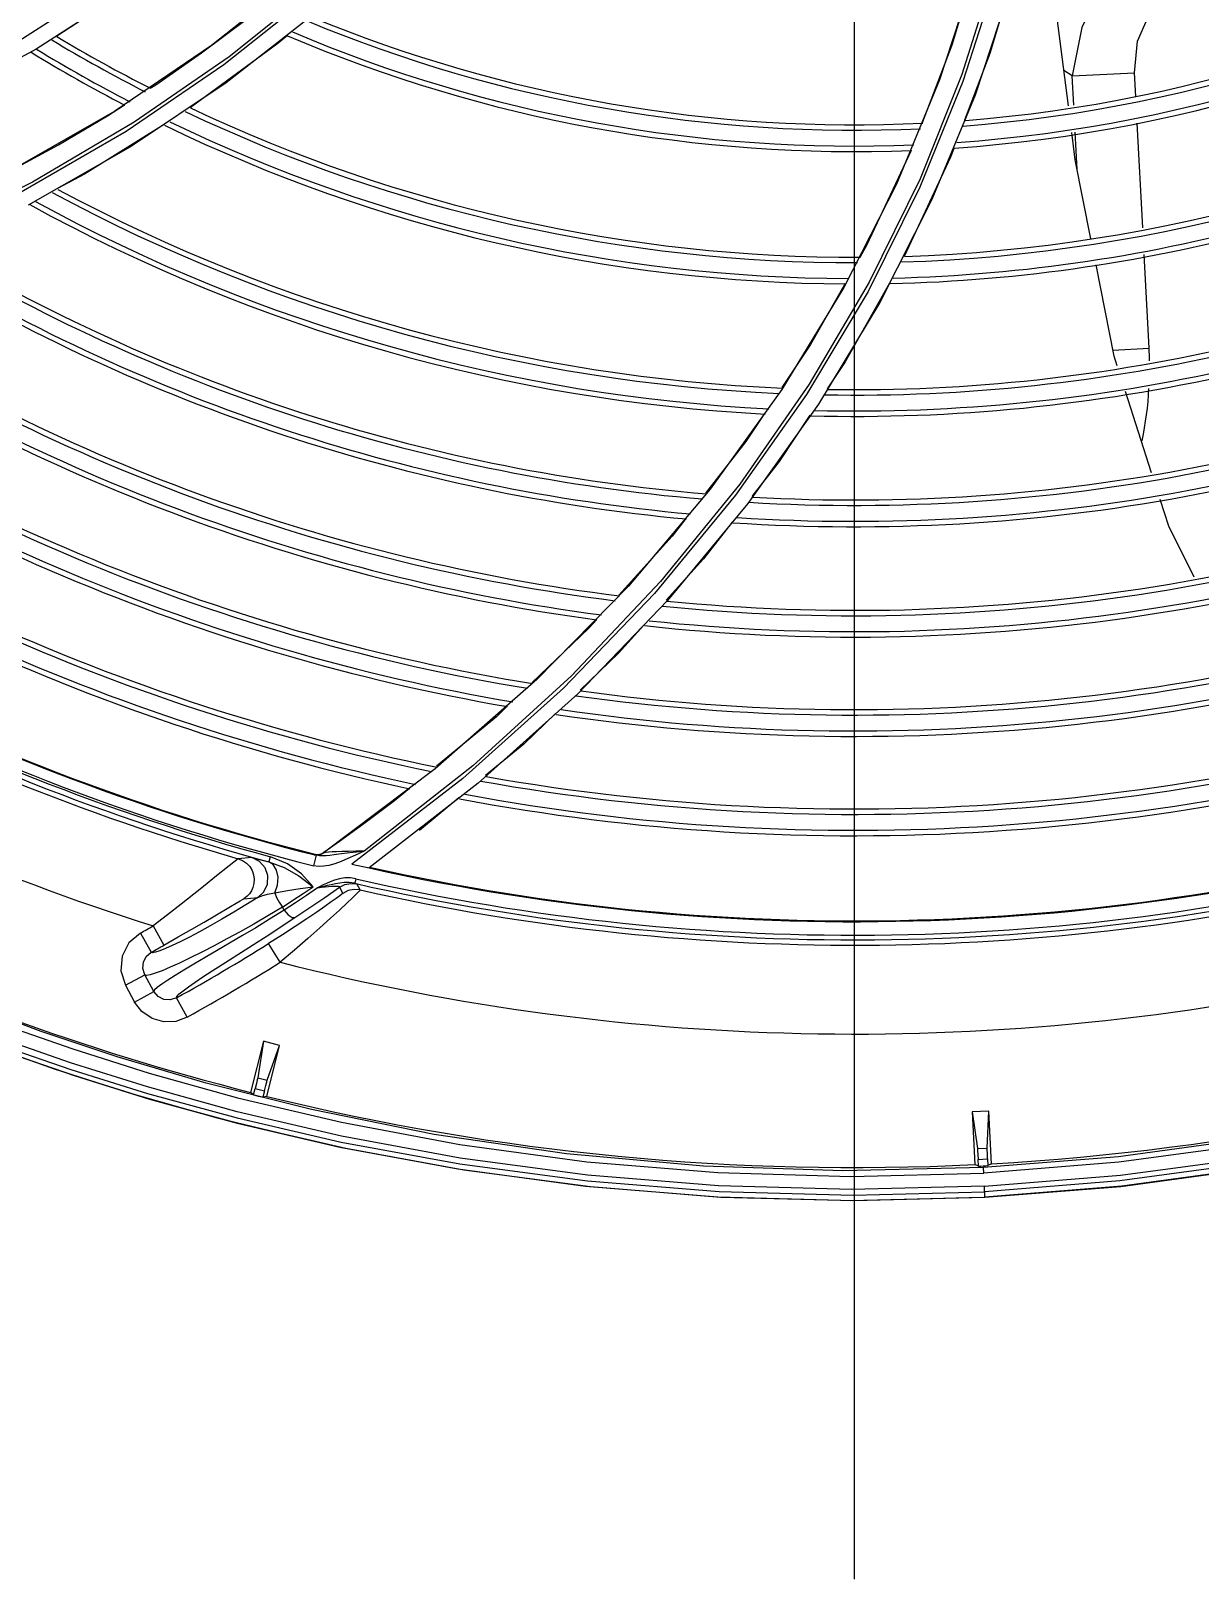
# Model space of a CAD drawing. Header units: metres. Extents: x -367 to 374, y -238 to 224.
# Drawn here: x 350.5175 to 350.6234, y 176.4542 to 176.5945 of the extents above; entities that cross this region are included whole.
import ezdxf
from ezdxf.enums import TextEntityAlignment as Align

# ---------------------------------------------------------------- set-up
doc = ezdxf.new("R2010")
doc.units = ezdxf.units.M
for name, color, linetype in [('ELE-ALIMENTADORES', 160, 'Continuous'), ('LA_BAU_BASES GERAIS_R00$0$ARQ-XREF-ATT', 8, 'Continuous'), ('LA_BAU_BASES GERAIS_R00$0$BASE', 253, 'Continuous'), ('LA_BAU_BASES GERAIS_R00$0$dutos', 31, 'Continuous')]:
    doc.layers.add(name, color=color, linetype=linetype)
doc.styles.add('LA_BAU_BASES GERAIS_R00$0$R60-125-RS', font='romans.shx', dxfattribs={"height": 0.19})
doc.styles.add('LA_BAU_BASES GERAIS_R00$0$R80-100-RS', font='romans.shx', dxfattribs={"height": 0.203})

# ---------------------------------------------------------------- blocks, each defined once
blk = doc.blocks.new('LA_BAU_BASES GERAIS_R00$0$A$C2E3D5B4E')
at = {"layer": 'LA_BAU_BASES GERAIS_R00$0$dutos', "color": 251}
for p, q in [((-16.15789638421757, -1.495762050046039), (-16.15789638421757, -0.9803166271737496)), ((-16.20801524946137, -1.350350143752337), (-16.21612810694751, -1.356793630356776)), ((-16.14708119594661, -1.350408108818272), (-16.15017340093527, -1.359904100463325)), ((-16.22335025095163, -1.351517688570937), (-16.2320202281594, -1.35712685113657)), ((-16.14384045845327, -1.35180700229165), (-16.1469583212297, -1.361301061776146)), ((-16.1385073157744, -1.362267631001203), (-16.13983712091249, -1.351822815481398)), ((-16.20678009508174, -1.353893261378914), (-16.21481635721466, -1.360169142860002)), ((-16.2320202281594, -1.35712685113657), (-16.2413577616453, -1.362193849969742)), ((-16.21612810694751, -1.356793630356776), (-16.22490988943036, -1.362748006095615)), ((-16.13815456943803, -1.359551638643723), (-16.13891572977445, -1.359059785911711)), ((-16.13815458646468, -1.359551313747659), (-16.13250540896024, -1.359255791021212)), ((-16.13239275127216, -1.361405427908437), (-16.13250542007836, -1.359255578996169)), ((-16.21481635721466, -1.360169142860002), (-16.22347464543645, -1.365977279558763)), ((-16.22168707419632, -1.360662643230796), (-16.22119753401466, -1.360348017420336)), ((-16.15017340093527, -1.359904100463325), (-16.15408839239763, -1.369362802949297)), ((-16.14807468657136, -1.360057660879363), (-16.15195366518583, -1.369631516155721)), ((-16.14816328992038, -1.359414942142109), (-16.15194465269133, -1.368874957533706)), ((-16.1380158621123, -1.362198332056948), (-16.13815456943803, -1.359551638643723)), ((-16.1469583212297, -1.361301061776146), (-16.15086906293254, -1.370739326848422)), ((-16.22490988943036, -1.362748006095615), (-16.23435438250181, -1.368164746161426)), ((-16.13770960987813, -1.36804197279497), (-16.1378876134072, -1.364645463127715)), ((-16.13176832237195, -1.373320241059162), (-16.13226544427562, -1.363834590086924)), ((-16.22347464543645, -1.365977279558763), (-16.23274987398281, -1.371275428171145)), ((-16.1527407741919, -1.366292125042207), (-16.15680529438214, -1.374930183243748)), ((-16.15194465269133, -1.368874957533706), (-16.15654605248528, -1.378246922634105)), ((-16.15408839239763, -1.369362802949297), (-16.15884286472101, -1.378726686022389)), ((-16.15195366518583, -1.369631516155721), (-16.15665946469699, -1.379088408198811)), ((-16.15086906293254, -1.370739326848422), (-16.15559321974024, -1.380084106312722)), ((-16.15680529438214, -1.374930183243748), (-16.15738511264499, -1.375956789684722)), ((-16.1311967551801, -1.384226392697826), (-16.13164195734134, -1.375731429458654)), ((-16.15884286472101, -1.378726686022389), (-16.16446122715251, -1.387954994054496)), ((-16.15654605248528, -1.378246922634105), (-16.16198843520488, -1.387488780174579)), ((-16.15665946469699, -1.379088408198811), (-16.16222705737528, -1.38841624483274)), ((-16.15559321974024, -1.380084106312722), (-16.16114851490966, -1.389288730403393)), ((-16.1344752738446, -1.384398212576059), (-16.1311967551801, -1.384226392695098)), ((-16.16446122715251, -1.387954994054496), (-16.17096146967151, -1.396992068233601)), ((-16.16222705737528, -1.38841624483274), (-16.1686697121404, -1.397553024835986)), ((-16.16198843520488, -1.387488780174579), (-16.16828914077178, -1.396550232523339)), ((-16.13096799665891, -1.395522807769055), (-16.13334088533065, -1.38814115008671)), ((-16.16114851490966, -1.389288730403393), (-16.16755116430841, -1.398303146531077)), ((-16.17096146967151, -1.396992068233601), (-16.17835914707393, -1.405778704615557)), ((-16.16828914077178, -1.396550232523339), (-16.17546354872047, -1.405377464902529)), ((-16.1686697121404, -1.397553024835986), (-16.17600444867321, -1.406444029895908)), ((-16.16755116430841, -1.398303146531077), (-16.1748161023188, -1.407074365061533)), ((-16.17546354872047, -1.405377464902529), (-16.18352294191391, -1.413906858615235)), ((-16.17835914707393, -1.405778704615557), (-16.18666593822581, -1.414250981509838)), ((-16.17600444867321, -1.406444029895908), (-16.18423583640424, -1.415019996322997)), ((-16.1748161023188, -1.407074365061533), (-16.18295365358836, -1.415543122921633)), ((-16.18352294191391, -1.413906858615235), (-16.19247646386248, -1.42207179575297)), ((-16.18666593822581, -1.414250981509838), (-16.19588732001375, -1.422339294300116)), ((-16.18423583640424, -1.415019996322997), (-16.1933695590028, -1.423215706298549)), ((-16.18295365358836, -1.415543122921633), (-16.1919682293601, -1.423644680477707)), ((-16.19588732001375, -1.422339294300116), (-16.20602275952524, -1.429970322945962)), ((-16.19247646386248, -1.42207179575297), (-16.20232334703815, -1.4298054240532)), ((-16.1933695590028, -1.423215706298549), (-16.20341598849836, -1.43096600317557)), ((-16.1919682293601, -1.423644680477707), (-16.20185844729031, -1.431310906694932)), ((-16.19819416583732, -1.424113000933801), (-16.19956432443314, -1.425245572045867)), ((-16.19374584213483, -1.424975320360943), (-16.19729564990075, -1.427916242840809)), ((-16.21247439427179, -1.430388154432592), (-16.21371213519342, -1.430492781499822)), ((-16.21179083118614, -1.430548408776929), (-16.2109409235095, -1.430766828722597)), ((-16.21081500684204, -1.430300580332812), (-16.21094156544495, -1.430766654410661)), ((-16.20687297478344, -1.431127158036986), (-16.20663577231153, -1.430179305877289)), ((-16.20677662002618, -1.430076939584694), (-16.20683810717765, -1.430119574908247)), ((-16.20636677745642, -1.430223757505416), (-16.20663577183541, -1.430179305019635)), ((-16.20627853936594, -1.430098597141921), (-16.20602271499456, -1.42997029152292)), ((-16.20621486427535, -1.430055060308121), (-16.20596111470513, -1.429927362432579)), ((-16.20594266247781, -1.429943204643394), (-16.20602274220619, -1.429970340561965)), ((-16.20307490346249, -1.432300258041039), (-16.20316937476855, -1.432711950879536)), ((-16.20455105395649, -1.433074803940769), (-16.2042496871959, -1.433623661750687)), ((-16.20267047794687, -1.43331885051856), (-16.20297022251043, -1.432771059753293)), ((-16.21319778519728, -1.434107309699982), (-16.21193862500013, -1.433999649095938)), ((-16.20955481656301, -1.43516159139989), (-16.20971009069126, -1.434864395202283)), ((-16.22257531677906, -1.437220824657459), (-16.22160276255681, -1.438968105575157)), ((-16.22143454499337, -1.436580465525992), (-16.22044942176808, -1.438320687744351)), ((-16.2099100070086, -1.439863645076628), (-16.21097222956496, -1.438169357948652)), ((-16.22394425902303, -1.441957686234389), (-16.22218893905756, -1.440998724592362)), ((-16.2239442335208, -1.441957732839626), (-16.22311606009771, -1.443471378182664)), ((-16.22136176244248, -1.442510604535244), (-16.22218893905756, -1.440998724592362)), ((-16.22311592471397, -1.44347162562525), (-16.22136176244248, -1.442510604535244)), ((-16.21834441534702, -1.444848556996192), (-16.21931688117957, -1.443101277948415)), ((-16.21143032703776, -1.447031261105337), (-16.21259675591864, -1.45165917346884)), ((-16.21143032703776, -1.447031261105337), (-16.21195630797683, -1.450345927168826)), ((-16.20997580261837, -1.447397862533478), (-16.21143032703776, -1.447031261105337)), ((-16.21114131535569, -1.452022140013185), (-16.20997580261837, -1.447397862533478)), ((-16.21108372470826, -1.450565854913009), (-16.20997580261837, -1.447397862533478)), ((-16.21195630797683, -1.450345927168826), (-16.21108372470826, -1.450565854913009)), ((-16.21233049371449, -1.451888331914859), (-16.21259675591864, -1.45165917346884)), ((-16.21233049371449, -1.451888331914859), (-16.21218252047083, -1.451301234650316)), ((-16.21218252047083, -1.451301234650316), (-16.21133732768885, -1.451514258837676)), ((-16.21133732768885, -1.451514258837676), (-16.21148476895632, -1.452099245441502)), ((-16.21114131535569, -1.452022140013185), (-16.21148476895632, -1.452099245441502)), ((-16.14572342504562, -1.45336192282565), (-16.14722157755068, -1.453436601920373)), ((-16.14585670487531, -1.456715414074722), (-16.14572342504562, -1.45336192282565)), ((-16.14548600252647, -1.458124904317344), (-16.14572342504562, -1.45336192282565)), ((-16.14722157755068, -1.453436601920373), (-16.14698396840777, -1.45820332732518)), ((-16.14722157755068, -1.453436601920373), (-16.14675546105309, -1.456760214785106)), ((-16.14675546105309, -1.456760214785106), (-16.14585670487531, -1.456715414074722)), ((-16.14666234115111, -1.458344625100551), (-16.14698396840777, -1.45820332732518)), ((-16.14669248426208, -1.457739918005871), (-16.14582194013792, -1.457696523596212)), ((-16.14666234115111, -1.458344625100551), (-16.14669248426208, -1.457739918005871)), ((-16.14618038701292, -1.458973088315076), (-16.14620673067566, -1.458470421178106)), ((-16.14582194013792, -1.457696523596212), (-16.14579190539462, -1.45829905672116)), ((-16.14548600252647, -1.458124904317344), (-16.14579190539462, -1.45829905672116)), ((-16.14606598636328, -1.461160675027429), (-16.14611807808251, -1.460162013446904)), ((-16.15823921421133, -1.461461192809736), (-16.14606595737132, -1.461160664210809)), ((-16.15790957029503, -1.461470004609225), (-16.14606498480134, -1.461160697464663))]:
    blk.add_line(p, q, dxfattribs=at)
for points in [[(-16.1811857843395, -1.295416869077314), (-16.18259588221508, -1.299274180154214), (-16.18449112331155, -1.303530935754395), (-16.18682492424705, -1.308203157982177), (-16.18969348629798, -1.313307356153643), (-16.19323997516176, -1.318889973222838), (-16.19762210709905, -1.324950684329167), (-16.20309165275557, -1.331532507550662), (-16.20964515879177, -1.338323319184099), (-16.21696812740402, -1.344818263468085), (-16.22494992909242, -1.35085633531861), (-16.23360916107367, -1.356407611291331), (-16.24293400342094, -1.361415903373825), (-16.25291741115325, -1.365827723958944), (-16.26354751172721, -1.369585635118426), (-16.27479398935111, -1.372625920292819), (-16.28661743020575, -1.374885781434102), (-16.29898553305566, -1.376302654292601)], [(-16.16993338190014, -1.298642736827503), (-16.17113466371984, -1.302186813815467), (-16.17276783675243, -1.306042476749724), (-16.17473676882719, -1.310272346574209), (-16.17711189169449, -1.314883320289198), (-16.17998419384139, -1.319912507098422), (-16.18347801852678, -1.325391218573429), (-16.18774838583931, -1.331332260096758), (-16.19297020496788, -1.337775316110026), (-16.19930470206464, -1.34461151718159), (-16.20658132675453, -1.351404324174553), (-16.21454610377259, -1.357814804605084), (-16.22313951057322, -1.363751435786696), (-16.23237024697892, -1.369179165623507), (-16.24222531478063, -1.374045798605664), (-16.25269372799721, -1.378303312094147), (-16.26375895748743, -1.381900234110333), (-16.27539244075888, -1.384780314704301), (-16.28755455216287, -1.386887670266049)], [(-16.16963638913239, -1.298698562125253), (-16.17110083097532, -1.302914926951132), (-16.17309559513615, -1.307510977084974), (-16.17554143130974, -1.312550918748173), (-16.17855052899449, -1.318066428396094), (-16.18226776559914, -1.324100968878781), (-16.1868760133998, -1.330683060492163), (-16.19260788107431, -1.337820117802664), (-16.19934449493894, -1.345073135463906), (-16.20683353834102, -1.352019320458282), (-16.21502371321139, -1.358546052537065), (-16.2238806225796, -1.364578874351253), (-16.23339719858905, -1.37007020109894), (-16.24356735075662, -1.374971448859185), (-16.25437846144951, -1.379228959325417), (-16.26580668784163, -1.382784503827395), (-16.27782335922984, -1.385579698025765)], [(-16.14297822243134, -1.340374229405541), (-16.14518600474412, -1.34992170628783), (-16.14816328992038, -1.359414942142109)], [(-16.14308934572819, -1.342465584801801), (-16.1451246474403, -1.350828475086644), (-16.14807468657136, -1.360057660879363)], [(-16.22132855022937, -1.349988022157675), (-16.22307244189551, -1.351321715390156), (-16.23016599315133, -1.355950752348406)], [(-16.13509006938057, -1.350964286283386), (-16.13549308218307, -1.351447576594808), (-16.13728065565874, -1.355166291789544), (-16.13815456952989, -1.359551638590972)], [(-16.13250542007836, -1.359255578996169), (-16.13223501748962, -1.356414324571858), (-16.13123798417246, -1.354138957617295), (-16.12958335577287, -1.352314766718052), (-16.12714023350691, -1.350916035019225)], [(-16.14791900658611, -1.352946531468376), (-16.14905610828782, -1.356751616440931), (-16.15175272314491, -1.36380428030742)], [(-16.14415547647741, -1.352561684147702), (-16.14562175600622, -1.357521810917831), (-16.14790837595183, -1.363551240213098)], [(-16.22119753401466, -1.360348017420336), (-16.21705140389713, -1.357466150952575), (-16.21300490574549, -1.354430380599013)], [(-16.20926705523107, -1.355889332088452), (-16.21012670613482, -1.356620954996913), (-16.21807092873314, -1.362433892204251)], [(-16.23370087135845, -1.367801443582437), (-16.23000942800627, -1.365789324277728), (-16.22555864856804, -1.363150890929035), (-16.2240362622565, -1.362172458418797)], [(-16.22043300747509, -1.36396232901069), (-16.22763919546787, -1.368465574590743), (-16.2300966947937, -1.369762649937627)], [(-16.13647039281568, -1.374308771050607), (-16.13788518992033, -1.367154053528509), (-16.13819934949015, -1.364686520014118)], [(-16.14886613765475, -1.366076695515119), (-16.1491865149701, -1.366921476204595), (-16.15338334981016, -1.375898299341031)], [(-16.13408575049971, -1.385823999783213), (-16.13436529430146, -1.384954386013931), (-16.13600646768464, -1.376654869483616)], [(-16.15873957184021, -1.37835494894324), (-16.16185902690358, -1.383878149693089), (-16.1644647012904, -1.387785573870758)], [(-16.15471740214753, -1.378330806343627), (-16.15871726795649, -1.385450002840741), (-16.1603533579655, -1.387914184606132)], [(-16.1660391783671, -1.390146632427502), (-16.16772371176603, -1.392672729531739), (-16.17137701288493, -1.397362857838459)], [(-16.16193457090867, -1.390295713790408), (-16.16471960159242, -1.394490361881878), (-16.16717797206638, -1.397658123866393)], [(-16.1271257519661, -1.404969414358391), (-16.12941716959813, -1.400347170010434), (-16.13019277070771, -1.397934405360218)], [(-16.1731667623676, -1.399660548184045), (-16.174416333105, -1.401264754048213), (-16.1792372582895, -1.406598004480372)], [(-16.16897594705324, -1.399974925533286), (-16.17156894494292, -1.403316163249372), (-16.17495188580915, -1.40707043295123)], [(-16.18124335347466, -1.408817289698788), (-16.18194958450522, -1.409598572711445), (-16.18712601550669, -1.414548531082517)], [(-16.17696751090625, -1.409307303332469), (-16.1792778005356, -1.411871182126276), (-16.18275227989352, -1.415202589069565)], [(-16.18934257829551, -1.416668117634515), (-16.19033118707375, -1.417613474058896), (-16.19576971707238, -1.422108955090778)], [(-16.18497931871389, -1.417337922688318), (-16.18785287872061, -1.420093154985523), (-16.19131021471867, -1.422957467035019)], [(-16.19956438553754, -1.425245488982625), (-16.20234595421607, -1.427337282736232), (-16.20453150648063, -1.428919878363274), (-16.20596144695219, -1.429926890647664)], [(-16.04727655488568, -1.429195756949127), (-16.05060417025607, -1.431085401224379), (-16.05459021223533, -1.433246470173515), (-16.05932846312908, -1.435676943703299), (-16.06491671274125, -1.438359052911153), (-16.07147907551962, -1.441265617298711), (-16.07915292471625, -1.44434690190127), (-16.0881681505266, -1.447549986707315), (-16.09861655714667, -1.450725257679267), (-16.11004936264044, -1.453568405997146), (-16.12186625816412, -1.45584081505757), (-16.13396540768099, -1.457487745956939), (-16.14620676323011, -1.45846980001869)], [(-16.21371205420519, -1.430492514451259), (-16.21384940358575, -1.4305905220005), (-16.21412360907016, -1.430803050835209), (-16.21454196466038, -1.431134979572278), (-16.21583156177485, -1.432172035404335)], [(-16.21371213519342, -1.430492781499822), (-16.21332252348384, -1.430650906124981), (-16.21297479898158, -1.430887104325564), (-16.21268340767438, -1.431191703538104), (-16.21246350509728, -1.431548045085663), (-16.21232335279365, -1.431938804518438), (-16.21226685403462, -1.432347046583061), (-16.21229273306335, -1.432744197105137), (-16.21238458121115, -1.433095975750518), (-16.21252297477486, -1.433397833503193), (-16.21269873557821, -1.433659670049281), (-16.2129148571189, -1.433893701544264), (-16.21319778519728, -1.434107309699982)], [(-16.21247508550368, -1.430387676661383), (-16.21227759440717, -1.430427802597194), (-16.21179083118614, -1.430548408776929)], [(-16.21129028250198, -1.431301939510092), (-16.211793432386, -1.430730310939623), (-16.21247439427179, -1.430388154432592)], [(-16.2104095061386, -1.433587846626949), (-16.21016736520096, -1.432891293719592), (-16.21011240158077, -1.4321680124728), (-16.21025070784708, -1.431514865647557), (-16.21056381458311, -1.431019134432688), (-16.21101079183245, -1.430748620556813)], [(-16.21094098531557, -1.430766738637146), (-16.20956721773382, -1.431286330725641), (-16.2082342346248, -1.432045273404299), (-16.20692725598792, -1.433022792747295)], [(-16.20692448279942, -1.433023567159296), (-16.20798223703696, -1.431855486650136), (-16.20925693882828, -1.430945825951937), (-16.21080087009523, -1.430304725135727)], [(-16.2043980558492, -1.430726945535469), (-16.20497163110076, -1.430937104644443), (-16.20550686375236, -1.431089877227976), (-16.2060053850455, -1.43117596125802), (-16.20646262905939, -1.431188386730071), (-16.20686905004186, -1.431128176285426)], [(-16.20683810717765, -1.430119574908247), (-16.20655750131846, -1.430149080111448), (-16.20627853936594, -1.430098597141921)], [(-16.20683810721221, -1.430119575032847), (-16.20681722939571, -1.430127796193744), (-16.20674974606845, -1.430147729514545), (-16.20663576804964, -1.430179306945035)], [(-16.20677662002618, -1.430076939584694), (-16.20649416710194, -1.430106278291248), (-16.20621486427535, -1.430055060308121)], [(-16.20541102525976, -1.430186111182309), (-16.20575494589093, -1.430218313762168), (-16.20607225802587, -1.430233624062282), (-16.20636677745642, -1.430223757505416)], [(-16.20231971824705, -1.429806694016122), (-16.2030563012645, -1.429808521542043), (-16.20374347103598, -1.429817875656852), (-16.20433749440735, -1.429832342716225), (-16.20482479045131, -1.429849964038738), (-16.20522420385441, -1.429870198808828), (-16.20554267599027, -1.429892704454403), (-16.20578197779787, -1.429917131587615), (-16.20594266247781, -1.429943204643394)], [(-16.20461327176645, -1.430088808966218), (-16.20503311316679, -1.430142058418539), (-16.20541102525976, -1.430186111182309)], [(-16.20231971900603, -1.429806697337597), (-16.20300992027705, -1.429885374883895), (-16.20361287639889, -1.429959650329408), (-16.20461327176645, -1.430088808966218)], [(-16.20232334703815, -1.4298054240532), (-16.20309097954441, -1.430156848129343), (-16.2037766876997, -1.430465824573446), (-16.2043980558492, -1.430726945535469)], [(-16.04665588359558, -1.429589278275387), (-16.05001052616717, -1.431479436627967), (-16.05402776762185, -1.433644263502799), (-16.05880195899545, -1.43608177298546), (-16.06443692779931, -1.438776516514451), (-16.07106663917921, -1.441704151720558), (-16.07883759629294, -1.44481553893246), (-16.08796417337999, -1.448047784554262), (-16.09849926780362, -1.451237460568962), (-16.1099656667343, -1.454077952116393), (-16.1218117285066, -1.456347786423692), (-16.13394433228586, -1.457993654769496), (-16.14618038701292, -1.458973088315076)], [(-16.21583156177485, -1.432172035404335), (-16.21670694506156, -1.432874283060926), (-16.21772767944094, -1.433688028724362), (-16.21887680738291, -1.434595466116377), (-16.22012419722842, -1.435569888175166), (-16.22143454448315, -1.436580465420491)], [(-16.21193862500013, -1.433999649095938), (-16.21138566674972, -1.43347348062224), (-16.21107049255897, -1.432779899963577), (-16.21103728979233, -1.432019574542835), (-16.21129028250198, -1.431301939510092)], [(-16.20307849346364, -1.432299161355047), (-16.20355532196072, -1.432227845790919), (-16.20405873968912, -1.432229316995915), (-16.20455192171448, -1.432304196875236), (-16.20500177690928, -1.432431283281119), (-16.20538950801983, -1.43257729698206), (-16.20572437723058, -1.432722318490676), (-16.2060209322035, -1.43286030245298), (-16.20629078004868, -1.432990761350709), (-16.20654230551372, -1.433117956609465)], [(-16.04617531576423, -1.43153040092119), (-16.04951951022849, -1.433375925623011), (-16.05353595644465, -1.435501171103795), (-16.05830785058197, -1.437898646403198), (-16.06393860005301, -1.440553369847919), (-16.07055308620374, -1.443438395536475), (-16.07831592737739, -1.446514239961004), (-16.08741383206416, -1.449709429733673), (-16.09793842930321, -1.452876878049835), (-16.10946499608917, -1.455721283248465), (-16.12154686508666, -1.458027279412534), (-16.1338507760679, -1.459686271593171), (-16.14609190986084, -1.460661332857569)], [(-16.21193877429687, -1.433999412193486), (-16.21158501897389, -1.433848785938324), (-16.21107666045646, -1.433711972975004), (-16.20926434783678, -1.433374256742979)], [(-16.2042494851803, -1.433623954246912), (-16.20433415947355, -1.433698062400879), (-16.20452953816084, -1.433848556874807), (-16.20484523264622, -1.434081076353038), (-16.20529009480924, -1.434400089022972), (-16.20587259306831, -1.434809293093792), (-16.20660930202121, -1.435317132112402), (-16.20750612718348, -1.435923657132378), (-16.20855234950568, -1.436617145490061), (-16.20972042874473, -1.437375068335939), (-16.21097226967731, -1.438169294003899)], [(-16.2104099170856, -1.433587717689704), (-16.21025417437886, -1.43399191978159), (-16.21001561421735, -1.434433787722526), (-16.20971953520348, -1.434861828859255)], [(-16.20267047370544, -1.433318831708391), (-16.20277026386839, -1.43343292963408), (-16.20300407183822, -1.433669652917786), (-16.20337468958996, -1.434032681735232), (-16.20388833473862, -1.434522100010952), (-16.20454837535635, -1.435139530599088), (-16.20536036921931, -1.435885760074314), (-16.20632320337108, -1.436754118614488), (-16.20742251684942, -1.437727610699483), (-16.20863044788257, -1.438775674997203), (-16.20991000742015, -1.439863645291268)], [(-16.20971009069126, -1.434864395202283), (-16.2087773692856, -1.43425643600284), (-16.20784886718957, -1.43364280216764), (-16.20692448279942, -1.433023567159296)], [(-16.20654230551372, -1.433117956609465), (-16.20754160293063, -1.433805704594931), (-16.20854573508223, -1.43448694247644), (-16.20955481656301, -1.43516159139989)], [(-16.20926434783678, -1.433374256742979), (-16.20811164864563, -1.433187875091505), (-16.20692725490017, -1.433022788372625)], [(-16.20859111624941, -1.435821934233616), (-16.20723123254629, -1.43491490981495), (-16.20588517589249, -1.433999717436279), (-16.20455295104694, -1.433076582550427)], [(-16.20654401858656, -1.433117490996381), (-16.20617798302783, -1.433071856592221), (-16.20584280420644, -1.433034050304457), (-16.20553713335539, -1.433003948138946), (-16.20526328372716, -1.43298198371275), (-16.20502349400749, -1.432968736530427), (-16.20482181224133, -1.432965140063686), (-16.20466858446571, -1.432972078693354), (-16.20457105135529, -1.432988786289286), (-16.20452531712135, -1.433013144890253), (-16.20452253919257, -1.433042904877482), (-16.20455330608502, -1.433076069052447)], [(-16.20316937547432, -1.432711968769297), (-16.20366920677816, -1.432644066144064), (-16.20411240357771, -1.432652491087254), (-16.20451226179512, -1.432699731334367), (-16.20489638301842, -1.432764604093506), (-16.20528526142198, -1.432839413619774), (-16.20566325583968, -1.432917685479595), (-16.20599306793565, -1.432989733879083), (-16.20628175259435, -1.433055116727417), (-16.2065440172064, -1.43311752285598)], [(-16.20455105395649, -1.433074803940769), (-16.20406357550064, -1.432828986092943), (-16.20352347650214, -1.432723890153909), (-16.20297022251043, -1.432771059753293)], [(-16.20267047794687, -1.43331885051856), (-16.20321539155702, -1.433271835235871), (-16.20375548449965, -1.433375223394876), (-16.2042496871959, -1.433623661750687)], [(-16.20316945537479, -1.432711932383143), (-16.20306194895966, -1.432740824060318), (-16.20299542006705, -1.432760514153131), (-16.20297021866736, -1.43277104296584)], [(-16.14611807808251, -1.460162013446904), (-16.13379284878283, -1.459175921607027), (-16.12157573395916, -1.457519245876654), (-16.10960556956297, -1.455228034159234), (-16.09810815459105, -1.452383268883466), (-16.08753737525376, -1.449189510884651), (-16.07838855073715, -1.445957890601392), (-16.07058082241565, -1.442841550094897), (-16.06393100915193, -1.439915072143492), (-16.05828274700207, -1.437224011132173), (-16.05350529926773, -1.434794712452174), (-16.04949176811488, -1.432641374451748)], [(-16.04696064142217, -1.432373770737911), (-16.0498952550065, -1.434001694036567), (-16.05384279590135, -1.436098171948913), (-16.05852592709562, -1.438457923894646), (-16.06404956739925, -1.441069328937999), (-16.07054510374064, -1.443911284270769), (-16.07815093759928, -1.446937197930936), (-16.08707633332642, -1.450090341376097), (-16.09754862162026, -1.453266205859734), (-16.10916618255897, -1.456155567426947), (-16.12125003297979, -1.458480354777464), (-16.13366074409532, -1.460167188476305), (-16.14606498933244, -1.461160613026266)], [(-16.20971953520348, -1.434861828859255), (-16.21105050499273, -1.435667281939175), (-16.21231577969684, -1.436407259848863), (-16.21354140602989, -1.437100792788158), (-16.21473792592178, -1.437756745744707), (-16.21590449885025, -1.438376926472017), (-16.21702755001479, -1.438955502752549), (-16.21808117978617, -1.439480138801343), (-16.21904011678043, -1.439938732657254), (-16.21989078079105, -1.440325222313447), (-16.22062429705011, -1.440635437094613), (-16.22123261888464, -1.440865049292995), (-16.2217058915935, -1.4410082158617), (-16.22203067434066, -1.441056563839709), (-16.2221890905389, -1.440998807476433)], [(-16.21193873473203, -1.433999468015543), (-16.2130391192718, -1.434678132784654), (-16.21413307117746, -1.435336466928391), (-16.21520858808299, -1.43596675543148), (-16.21624959567453, -1.436559442411351), (-16.21723602673273, -1.437103332694903), (-16.21814733112387, -1.437587889571375), (-16.21897014827073, -1.438007112986895), (-16.21969556269778, -1.43835751335854), (-16.22031655368119, -1.438636500821019), (-16.22082613741622, -1.438841191982362), (-16.22121642958427, -1.438967892908011), (-16.22147859406505, -1.439012021183487), (-16.22160280541766, -1.438968028535498)], [(-16.2204493771751, -1.438320766535696), (-16.21914797068257, -1.437579013028596), (-16.21792311827585, -1.436871562429303), (-16.21681443050284, -1.436223835961471), (-16.21585311161971, -1.435657257573155), (-16.21441132818063, -1.43480267320291)], [(-16.21441132818063, -1.43480267320291), (-16.21391488355675, -1.434509765342852), (-16.21355519091549, -1.434300611722108), (-16.21332062813917, -1.434168922710967), (-16.21319797207161, -1.43410700281737)], [(-16.14606548810298, -1.461160638746776), (-16.1337489665616, -1.460176692457651), (-16.12141758970802, -1.458507817394718), (-16.10940725492401, -1.456208648936524), (-16.0978529443496, -1.453350280808706), (-16.08721734308165, -1.450136808527247), (-16.07810946802692, -1.446921558841211), (-16.07036211982768, -1.443834524441343), (-16.06376344471619, -1.440938521153555), (-16.05816255644913, -1.438279678734659), (-16.05342710439845, -1.435882088882579), (-16.04945761712361, -1.433763051970971)], [(-16.21516318625709, -1.440067023034032), (-16.21310032634301, -1.438747712854536), (-16.21199610851045, -1.438039243654828), (-16.21086801142792, -1.437311008362201), (-16.20973096128773, -1.436570967662817), (-16.20859111624941, -1.435821934233616)], [(-16.209563721417, -1.43515933486259), (-16.21087704204911, -1.435976384621142), (-16.21212378668406, -1.436735623328502), (-16.21332807352974, -1.437455384128668), (-16.21450007768954, -1.438147006526094)], [(-16.20956365541088, -1.435159197220571), (-16.20918292498709, -1.43556870553283), (-16.20883821046255, -1.435806212423529), (-16.20859082176185, -1.435822339981939)], [(-16.22257513190789, -1.43722072146528), (-16.22361859012426, -1.438108548921889), (-16.22423525074373, -1.439307355690005), (-16.22435316338488, -1.44065030192877), (-16.2239442335208, -1.441957732839626)], [(-16.2221890905389, -1.440998807476433), (-16.22236419945011, -1.440441356554118), (-16.2223141348386, -1.439862439846081), (-16.22204792098546, -1.439346037792973), (-16.22160275826946, -1.43896810209543)], [(-16.21450007768954, -1.438147006526094), (-16.2167237837125, -1.439449144429716), (-16.21773396049957, -1.440043845039042), (-16.2186433867937, -1.440586228223481), (-16.21943865325557, -1.441070959214528), (-16.2201106552825, -1.441494919211152), (-16.22065103204295, -1.441855427943381), (-16.22104963086895, -1.442148932542921), (-16.2212926556831, -1.442369968985702), (-16.22136190172932, -1.442510680741805)], [(-16.24755488248638, -1.440450416344618), (-16.24395381078875, -1.441993154936142), (-16.23966791479234, -1.443733217904708), (-16.23461751656714, -1.445652964392764), (-16.22869910710278, -1.447727493745049), (-16.22179561427947, -1.449915228514044), (-16.21377173800147, -1.452153281020117), (-16.2043766273714, -1.454370076955172), (-16.19364740465699, -1.456384743516253), (-16.18212701825723, -1.457950475162477), (-16.17027735740521, -1.458928697529416), (-16.15822950959728, -1.459274504450775), (-16.14618059602935, -1.458969099977992)], [(-16.14620676323011, -1.45846980001869), (-16.15893408244938, -1.458770874745539), (-16.17156536947959, -1.458346749602867), (-16.18397070696119, -1.457224997333185), (-16.19596760697141, -1.455464911655952), (-16.20709646787918, -1.453223705500648), (-16.21661894905537, -1.450826167869025), (-16.22470265263655, -1.44843099336839), (-16.23156287853544, -1.446129223038668), (-16.23736133406419, -1.443983524408111), (-16.24222582124958, -1.442036338857804), (-16.24626659562364, -1.440312544381129)], [(-16.21931711441039, -1.443100858404875), (-16.21926821759052, -1.442957899700275), (-16.21906496817928, -1.442740305841369), (-16.21871832135139, -1.442452475154539), (-16.21823831207257, -1.442097975961303), (-16.21763408770585, -1.4416796797438), (-16.21691400874442, -1.441199887805567), (-16.21608640942941, -1.440660850563006), (-16.21516318625709, -1.440067023034032)], [(-16.24779094053292, -1.442441443315772), (-16.24418675060952, -1.443948868792802), (-16.23989409160822, -1.445654073974481), (-16.2348301501379, -1.44754094829085), (-16.22888839469715, -1.449585135131827), (-16.22194122041856, -1.451747874481669), (-16.21383016851451, -1.453970657283833), (-16.20438325012765, -1.456159738142276), (-16.19362991495518, -1.458141934019011), (-16.18207429805307, -1.459681916240413), (-16.17014731059317, -1.460642165996148), (-16.15799908759163, -1.46097169799549), (-16.14609190986084, -1.460661332857569)], [(-16.24764806774783, -1.442882785347763), (-16.24518123534381, -1.4439391576513), (-16.2410702182724, -1.44561268843853), (-16.23617543727414, -1.447484253607115), (-16.2303943657198, -1.449529531522501), (-16.22360168352861, -1.45171066264146), (-16.21564035491792, -1.453970853661929), (-16.20833988688173, -1.455734465538342)], [(-16.24751807214352, -1.442945449340812), (-16.24388030714499, -1.444478988218805), (-16.23955087693366, -1.446207552703243), (-16.23444813162723, -1.448113887892475), (-16.22847378835741, -1.450170254137163), (-16.22151018046588, -1.452335021592887), (-16.21340461484579, -1.454549350870082), (-16.20398617596629, -1.456721929150888), (-16.19328242983693, -1.458683606516104), (-16.18180144171583, -1.460202898530667), (-16.16998419509628, -1.461147234588395), (-16.15790957029503, -1.461470004609225)], [(-16.24724963887502, -1.443061240265422), (-16.24368915418654, -1.444557572322708), (-16.23944988309904, -1.446246684625919), (-16.23445045846711, -1.448113058399656), (-16.22859379099646, -1.450130772956697), (-16.22175476136545, -1.452263128160382), (-16.213804495565, -1.454447667547072), (-16.20451748781443, -1.456610620960134), (-16.19383537770727, -1.458595311624492), (-16.18225040858351, -1.46015474546374), (-16.17025512087321, -1.461132435865409), (-16.15802993861871, -1.461470546317003), (-16.14632514681398, -1.461167434717652)], [(-16.14611807808251, -1.460162013446904), (-16.15815763170121, -1.46047290418727), (-16.17019933679694, -1.460134486172763), (-16.18209003593302, -1.459166321781311), (-16.19361979417999, -1.457617421550538), (-16.20436983656646, -1.455620112997792), (-16.2138271732706, -1.453409782143979), (-16.22195390639399, -1.451161276033133), (-16.22891527900038, -1.448971165930459), (-16.23486927544764, -1.44689817659372), (-16.23994084760943, -1.444983443898025), (-16.24423943313286, -1.443250034058735)], [(-16.21834451216637, -1.44484861126756), (-16.21937709038502, -1.445225528070921), (-16.22047487539703, -1.445263652336223), (-16.22153054023283, -1.44495964330207), (-16.22244087936815, -1.444342611702893), (-16.22311606009771, -1.443471378182664)], [(-16.21931690275369, -1.443101239183932), (-16.21987789147079, -1.44328101749096), (-16.2204618508058, -1.443231661927427), (-16.22098247735039, -1.442962192660787), (-16.2213619020672, -1.44251068093007)], [(-16.21195630797683, -1.450345927168826), (-16.21199463201265, -1.450531069958458), (-16.21207518870551, -1.45086990437693), (-16.21218252047083, -1.451301234650316)], [(-16.21133732768885, -1.451514258837676), (-16.21121571267895, -1.451038669487104), (-16.21113000076912, -1.450719347816346), (-16.21108372470826, -1.450565854913009)], [(-16.09142778869546, -1.451424644935003), (-16.09918768151101, -1.453713634683197), (-16.11047716792427, -1.456440906456635), (-16.12214838997079, -1.458626082109447), (-16.13412583209765, -1.460216901956926), (-16.14593767695123, -1.461150522618198)], [(-16.14675546105309, -1.456760214785106), (-16.14673797999967, -1.456948472578631), (-16.14671595115033, -1.457296054042388), (-16.14669248426208, -1.457739918005871)], [(-16.14582194013792, -1.457696523596212), (-16.14584468799649, -1.457206158447377), (-16.14585608191055, -1.456875729879073), (-16.14585670487531, -1.456715414074722)]]:
    blk.add_lwpolyline(points, dxfattribs=at)
for centre, radius, start, end in [((-16.15789638421757, -1.235418544163338), 0.1285582274401995, 274.4920458573316, 302.7656934513252), ((-16.15789638421757, -1.235418544163338), 0.1290506101746804, 274.3856091269344, 302.6639810427945), ((-16.15789638421757, -1.235418544163338), 0.1309826924709471, 273.9658385650289, 302.2623321085795), ((-16.15789638421757, -1.235418544163338), 0.1304906844579218, 274.0730082772615, 302.3649511739767), ((-16.15789638421757, -1.235418544163338), 0.1290506101746804, 247.3717694996196, 272.6639810360544), ((-16.15789638421757, -1.235418544163338), 0.1285582274401995, 247.4864773602508, 272.7656934381825), ((-16.15789638421757, -1.235418544163338), 0.141050711227363, 238.966473575846, 242.898682034436), ((-16.15789638421757, -1.235418544163338), 0.140558328495182, 239.0707230977328, 243.0120962967853), ((-16.15789638421757, -1.235418544163338), 0.1309826924709471, 246.9202501093693, 272.2623320896971), ((-16.15789638421757, -1.235418544163338), 0.1304906844579218, 247.0353957350282, 272.3649511898416), ((-16.15789638421757, -1.235418544163338), 0.1429827935236297, 238.5550249897347, 242.4520243244886), ((-16.15789638421757, -1.235418544163338), 0.1424907855106043, 238.6601150032423, 242.5659646366124), ((-16.15789638421757, -1.235418544163338), 0.141050711227363, 271.7342664475525, 300.1152359012727), ((-16.15789638421757, -1.235418544163338), 0.140558328495182, 271.8449449486247, 300.2221422685697), ((-16.15789638421757, -1.235418544163338), 0.1424907855106043, 271.4094172182971, 299.8012355048523), ((-16.15789638421757, -1.235418544163338), 0.1429827935236297, 271.2981184911292, 299.6935800330508), ((-16.15789638421757, -1.235418544163338), 0.141050711227363, 244.5404704570615, 270.115235887955), ((-16.15789638421757, -1.235418544163338), 0.140558328495182, 244.6577768480066, 270.2221422821456), ((-16.15789638421757, -1.235418544163338), 0.1429827935236297, 244.0788558231788, 269.6935800427264), ((-16.15789638421757, -1.235418544163338), 0.1424907855106043, 244.1965561717301, 269.8012355051038), ((-16.15789638421757, -1.235418544163338), 0.1530508122823456, 241.6490211060871, 267.4512395416839), ((-16.15789638421757, -1.235418544163338), 0.1525584295478646, 241.7686803769292, 267.5624816520946), ((-16.15789638421757, -1.235418544163338), 0.1549828945763123, 241.1782564175933, 267.0128453400785), ((-16.15789638421757, -1.235418544163338), 0.1544908865632869, 241.2982737041749, 267.1247207319553), ((-16.15789638421757, -1.235418544163338), 0.1530508122823456, 268.9878390319013, 297.4512395428363), ((-16.15789638421757, -1.235418544163338), 0.1525584295478646, 269.1021283403253, 297.5624816577352), ((-16.15789638421757, -1.235418544163338), 0.1544908865632869, 268.6525487590987, 297.1247207486899), ((-16.15789638421757, -1.235418544163338), 0.1549828945763123, 268.5377257545619, 297.01284534431), ((-16.15789638421757, -1.235418544163338), 0.1644909707746223, 238.8414886146807, 264.8208247968565), ((-16.15789638421757, -1.235418544163338), 0.163050896493681, 239.1974783150903, 265.1563467308291), ((-16.15789638421757, -1.235418544163338), 0.1625585137592001, 239.3189401465357, 265.2707030502434), ((-16.15789638421757, -1.235418544163338), 0.1649829787876477, 238.7196917308787, 264.7059103847625), ((-16.15789638421757, -1.235418544163338), 0.1730509807050165, 236.7105988104614, 262.8020999787032), ((-16.15789638421757, -1.235418544163338), 0.1725585979705355, 236.8337438422722, 262.9192116691871), ((-16.15789638421757, -1.235418544163338), 0.1749830629989832, 236.2262605891939, 262.340994819783), ((-16.15789638421757, -1.235418544163338), 0.1744910549859578, 236.3497169964866, 262.4586035078901), ((-16.15789638421757, -1.235418544163338), 0.163050896493681, 266.6362664296341, 295.156346737758), ((-16.15789638421757, -1.235418544163338), 0.1625585137592001, 266.7531926675004, 295.2707030497871), ((-16.15789638421757, -1.235418544163338), 0.1839831387884951, 233.9542555148956, 260.1682690149349), ((-16.15789638421757, -1.235418544163338), 0.1834911307777697, 234.0791152480894, 260.2880570916199), ((-16.15789638421757, -1.235418544163338), 0.1820510564945284, 234.4441286274868, 260.6379994866729), ((-16.15789638421757, -1.235418544163338), 0.1815586737600475, 234.5686938426491, 260.7573371111257), ((-16.16446513908295, -1.385970015316786), 0.03331381342557622, 1.05703923890173, 3.000172594088449), ((-16.15789638421757, -1.235418544163338), 0.1649829787876477, 266.1759417167119, 294.7059103912044), ((-16.15789638421757, -1.235418544163338), 0.1644909707746223, 266.2933438639649, 294.8208247877484), ((-16.15789638421757, -1.235418544163338), 0.192983214580307, 231.6573441712888, 257.9575897550127), ((-16.15789638421757, -1.235418544163338), 0.1924912065672816, 231.7835299653109, 258.0793633105415), ((-16.15789638421757, -1.235418544163338), 0.1910511322840403, 232.1524465581218, 258.4351737212128), ((-16.15789638421757, -1.235418544163338), 0.1905587495518594, 232.2783531569844, 258.5565356821239), ((-16.15789638421757, -1.235418544163338), 0.201743713680031, 228.9478884282023, 255.9512869658734), ((-16.15789638421757, -1.235418544163338), 0.2019388241344664, 229.3116925913356, 254.8122985189355), ((-16.15789638421757, -1.235418544163338), 0.2007667359294499, 229.6459935333337, 255.9501367285218), ((-16.15789638421757, -1.235418544163338), 0.2007016901189957, 229.6604950333002, 255.9040337874806), ((-16.16446513908295, -1.385970015316786), 0.03331381342557622, 348.4999621401602, 356.7417561673273), ((-16.15789638421757, -1.235418544163338), 0.2024220230825101, 229.3115446349839, 254.8083078244434), ((-16.15789638421757, -1.235418544163338), 0.202902052479663, 229.4798550201863, 254.0328148840297), ((-16.15789638421757, -1.235418544163338), 0.2109578544962958, 227.8011461663739, 252.4709759274139), ((-16.15789638421757, -1.235418544163338), 0.1725585979705355, 264.3533847335365, 292.9192116835126), ((-16.15789638421757, -1.235418544163338), 0.1730509807050165, 264.2340949377136, 292.8020999876532), ((-16.15789638421757, -1.235418544163338), 0.1744910549859578, 263.8843227598898, 292.4586035156847), ((-16.15789638421757, -1.235418544163338), 0.1749830629989832, 263.7646033158692, 292.3409948308034), ((-16.15789638421757, -1.235418544163338), 0.1815586737600475, 262.1542726408234, 290.7573371053638), ((-16.15789638421757, -1.235418544163338), 0.1820510564945284, 262.0330489409406, 290.6379995039647), ((-16.15789638421757, -1.235418544163338), 0.1839831387884951, 261.5560534904674, 290.1682690255484), ((-16.15789638421757, -1.235418544163338), 0.1834911307777697, 261.6776703200958, 290.2880570948522), ((-16.15789638421757, -1.235418544163338), 0.1910511322840403, 259.7981878333157, 288.4351737241556), ((-16.15789638421757, -1.235418544163338), 0.1905587495518594, 259.9211883677592, 288.5565356854573), ((-16.15789638421757, -1.235418544163338), 0.192983214580307, 259.3142924729447, 287.9575897512138), ((-16.15789638421757, -1.235418544163338), 0.1924912065672816, 259.4376549802107, 288.0793633106178), ((-16.15789638421757, -1.235418544163338), 0.2007759703186132, 256.8969219021509, 286.1499826480778), ((-16.15789638421757, -1.235418544163338), 0.2007016901189957, 257.3592197584071, 285.9040337936108), ((-16.15789638421757, -1.235418544163338), 0.2019989380501889, 257.0749978143, 284.8300574800099), ((-16.15789638421757, -1.235418544163338), 0.2024211748008667, 257.0760364716555, 284.8281852616071), ((-16.15789638421757, -1.235418544163338), 0.202902052479663, 257.2517003775078, 284.0328148860804), ((-16.15789638421757, -1.235418544163338), 0.223051878332607, 243.9062740999222, 255.8042133396527), ((-16.31101281262045, -1.27833777693894), 0.1818378914837546, 299.101257749961, 299.5134002460305), ((-16.31101247555989, -1.278338382650588), 0.1838369083318807, 299.1011863236231, 299.5134058466617), ((-16.3097191656434, -1.280618090884388), 0.1859391274837788, 299.0906579421345, 302.0778675392376), ((-16.30971917370289, -1.280618076274266), 0.187938870857423, 299.0907081637753, 302.0779472347994), ((-16.15789638421757, -1.235418544163338), 0.2109578544962958, 255.7259971165485, 282.4709759259279), ((-16.15789638421757, -1.235418544163338), 0.223051878332607, 273.1895264899343, 289.8042133358266), ((-16.15789638421757, -1.235418544163338), 0.2232089632752276, 255.8848989604745, 256.1086382732239), ((-16.15789638421757, -1.235418544163338), 0.223051878332607, 256.1895265115446, 272.8042133333647), ((-16.15789638421757, -1.235418544163338), 0.2232089632752276, 272.884898953112, 273.1086382852893)]:
    blk.add_arc(centre, radius, start, end, dxfattribs=at)
blk = doc.blocks.new('LA_BAU_BASES GERAIS_R00')
at = {"layer": 'LA_BAU_BASES GERAIS_R00$0$ARQ-XREF-ATT'}
blk.add_blockref('LA_BAU_BASES GERAIS_R00$0$A$C2E3D5B4E', (366.75, 177.95), dxfattribs=at)
at = {"layer": 'LA_BAU_BASES GERAIS_R00$0$BASE', "style": 'LA_BAU_BASES GERAIS_R00$0$R60-125-RS'}
for p in [(242.7815727361595, 218.919159373358), (358.6365727361596, 192.964159373358)]:
    blk.add_attdef('S', text='', height=0.19, rotation=90, dxfattribs=at).set_placement(p, align=Align.MIDDLE_CENTER)
at = {"layer": 'LA_BAU_BASES GERAIS_R00$0$BASE', "style": 'LA_BAU_BASES GERAIS_R00$0$R80-100-RS'}
blk.add_attdef('ACESSO', text='', height=0.203, dxfattribs=at).set_placement((365.922255870473, 191.9868442639211), align=Align.TOP_CENTER)
at = {"layer": 'LA_BAU_BASES GERAIS_R00$0$BASE', "style": 'LA_BAU_BASES GERAIS_R00$0$R60-125-RS'}
blk.add_attdef('S', text='', height=0.19, dxfattribs=at).set_placement((266.114159373358, 180.9134272638404), align=Align.MIDDLE_CENTER)

msp = doc.modelspace()

# ---------------------------------------------------------------- block references
at = {"layer": 'ELE-ALIMENTADORES', "color": 2}
msp.add_blockref('LA_BAU_BASES GERAIS_R00', (0, 0), dxfattribs=at)

doc.saveas('drawing.dxf')
